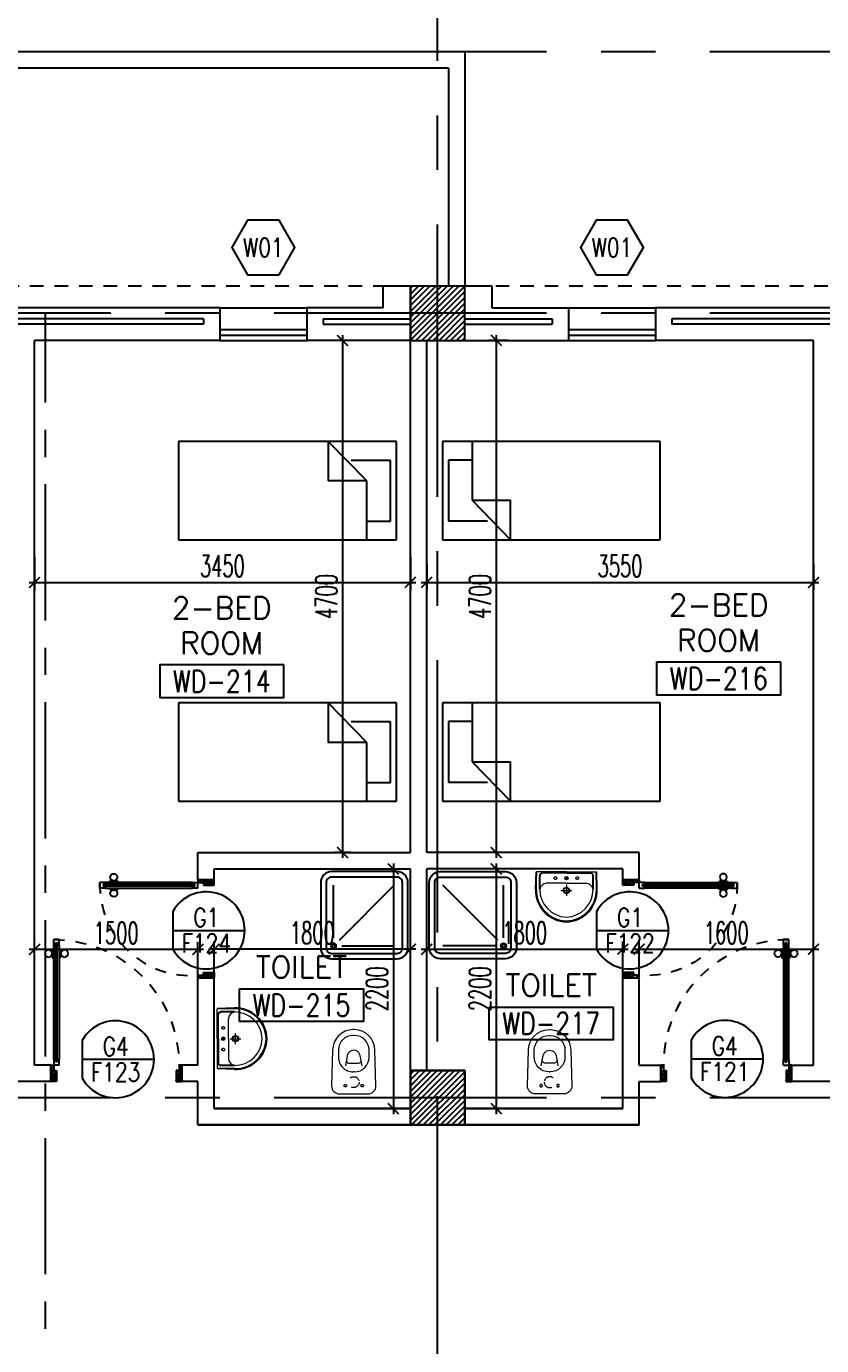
# Model space of a CAD drawing. Extents: x 88852.7 to 88945.7, y 39921.6 to 40001.1.
# Drawn here: x 88924.24 to 88931.54, y 39977.82 to 39989.93 of the extents above; entities that cross this region are included whole.
import ezdxf
from ezdxf.enums import TextEntityAlignment as Align

# ---------------------------------------------------------------- set-up
doc = ezdxf.new("R2010")
doc.units = 0
doc.header["$MEASUREMENT"] = 0
doc.header["$PDMODE"] = 34
for name, pattern in [('CENTER', [2, 1.25, -0.25, 0.25, -0.25]), ('CENTERX2', [4, 2.5, -0.5, 0.5, -0.5]), ('DASHED', [0.75, 0.5, -0.25]), ('HIDDEN', [0.375, 0.25, -0.125]), ('HIDDEN2', [0.1875, 0.125, -0.0625])]:
    doc.linetypes.add(name, pattern=pattern)
doc.layers.get('0').update_dxf_attribs({"linetype": 'CONTINUOUS'})
doc.layers.get('DEFPOINTS').update_dxf_attribs({"linetype": 'CONTINUOUS'})
for name, color, linetype in [('AX-DIM', 4, 'CONTINUOUS'), ('AXES', 11, 'CENTERX2'), ('AXES1', 11, 'CENTER'), ('COL', 2, 'CONTINUOUS'), ('DIM', 4, 'CONTINUOUS'), ('DOOR', 7, 'CONTINUOUS'), ('DOOR-CR', 4, 'CONTINUOUS'), ('DOOR-NO', 3, 'CONTINUOUS'), ('FIX', 3, 'CONTINUOUS'), ('FUR', 4, 'CONTINUOUS'), ('HAT', 8, 'CONTINUOUS'), ('HIDDEN', 9, 'HIDDEN2'), ('INSUL', 4, 'CONTINUOUS'), ('PROJ-L', 3, 'CONTINUOUS'), ('RM-BOX', 4, 'CONTINUOUS'), ('RM-NAME', 2, 'CONTINUOUS'), ('RM-NO', 2, 'CONTINUOUS'), ('WALL', 2, 'CONTINUOUS'), ('WIN', 3, 'CONTINUOUS'), ('WIN-BOX', 3, 'CONTINUOUS'), ('WIN-NO', 5, 'CONTINUOUS')]:
    doc.layers.add(name, color=color, linetype=linetype)
doc.styles.add('ROMANS', font='ROMANS.shx', dxfattribs={"width": 0.6})
doc.dimstyles.new('DIM-OUT', dxfattribs={"dimscale": 0, "dimtxt": 0.24, "dimasz": 0.08, "dimexe": 0.02, "dimexo": 0.02, "dimgap": 0.05, "dimtad": 1, "dimdec": 0, "dimlfac": 1000, "dimzin": 0, "dimdsep": 46, "dimtxsty": 'ROMANS', "dimblk1": 'ARCHTICK', "dimblk2": 'ARCHTICK', "dimsah": 1, "dimcen": 0.01, "dimdle": 0.08, "dimclrd": 4, "dimclre": 4, "dimclrt": 2, "dimadec": 0, "dimazin": 0, "dimtp": 2, "dimtm": 2, "dimtfac": 0.114286, "dimtdec": 0, "dimtix": 1, "dimtmove": 2, "dimatfit": 3, "dimldrblk": 'ARCHTICK', "dimfxl": 0, "dimtolj": 1, "dimtzin": 0, "dimarcsym": 0})
doc.dimstyles.new('STANDARD in', dxfattribs={"dimtxt": 0.2, "dimasz": 0.1, "dimexe": 0.07, "dimexo": 0.07, "dimgap": 0.05, "dimtad": 1, "dimdec": 0, "dimlfac": 1000, "dimzin": 0, "dimdsep": 46, "dimtxsty": 'ROMANS', "dimblk": 'ARCHTICK', "dimcen": 0.05, "dimdle": 0.05, "dimclrd": 4, "dimclre": 4, "dimclrt": 2, "dimadec": 0, "dimazin": 0, "dimtfac": 1, "dimtdec": 0, "dimtmove": 2, "dimatfit": 3, "dimfxl": 0, "dimtolj": 1, "dimtzin": 0, "dimarcsym": 0})

# ---------------------------------------------------------------- blocks, each defined once
blk = doc.blocks.new('_ARCHTICK')
at = {"color": 0, "linetype": 'ByBlock', "const_width": 0.15}
blk.add_lwpolyline([(-0.5, -0.5), (0.5, 0.5)], dxfattribs=at)
blk = doc.blocks.new('*D512')
at = {"layer": 'AX-DIM', "color": 4, "lineweight": -2}
for p, q in [((88860.77, 39995.09), (88860.77, 39999.748)), ((88935.46, 39987.57), (88935.46, 39999.748)), ((88860.69, 39999.728), (88935.54, 39999.728))]:
    blk.add_line(p, q, dxfattribs=at)
at = {"layer": 'DEFPOINTS', "color": 0}
for p in [(88935.46, 39999.728), (88860.77, 39995.07), (88935.46, 39987.55)]:
    blk.add_point(p, dxfattribs=at)
at = {"layer": 'AX-DIM', "color": 4, "lineweight": -2, "xscale": 0.08, "yscale": 0.08, "zscale": 0.08, "rotation": 180}
blk.add_blockref('_ARCHTICK', (88860.77, 39999.728), dxfattribs=at)
at = {"layer": 'AX-DIM', "color": 4, "lineweight": -2, "xscale": 0.08, "yscale": 0.08, "zscale": 0.08}
blk.add_blockref('_ARCHTICK', (88935.46, 39999.728), dxfattribs=at)
at = {"layer": 'AX-DIM', "color": 2, "insert": (88898.115, 39999.898), "char_height": 0.24, "attachment_point": 5, "style": 'ROMANS'}
blk.add_mtext('\\A1;74690', dxfattribs=at)
blk = doc.blocks.new('*D141')
at = {"layer": 'DEFPOINTS', "color": 0, "linetype": 'ByBlock'}
for p in [(88924.31, 39985.131), (88927.76, 39985.131), (88927.76, 39984.829)]:
    blk.add_point(p, dxfattribs=at)
at = {"layer": 'DIM', "color": 4, "linetype": 'ByBlock', "lineweight": -2}
for p, q in [((88924.31, 39985.061), (88924.31, 39984.759)), ((88927.76, 39985.061), (88927.76, 39984.759)), ((88924.26, 39984.829), (88927.81, 39984.829))]:
    blk.add_line(p, q, dxfattribs=at)
at = {"layer": 'DIM', "color": 4, "linetype": 'ByBlock', "lineweight": -2, "xscale": 0.1, "yscale": 0.1, "zscale": 0.1, "rotation": 180}
blk.add_blockref('_ARCHTICK', (88924.31, 39984.829), dxfattribs=at)
at = {"layer": 'DIM', "color": 4, "linetype": 'ByBlock', "lineweight": -2, "xscale": 0.1, "yscale": 0.1, "zscale": 0.1}
blk.add_blockref('_ARCHTICK', (88927.76, 39984.829), dxfattribs=at)
at = {"layer": 'DIM', "color": 2, "linetype": 'ByBlock', "insert": (88926.035, 39984.979), "char_height": 0.2, "attachment_point": 5, "style": 'ROMANS'}
blk.add_mtext('\\A1;3450', dxfattribs=at)
blk = doc.blocks.new('*D146')
at = {"layer": 'DEFPOINTS', "color": 0, "linetype": 'ByBlock'}
for p in [(88927.91, 39985.071), (88931.46, 39985.071), (88931.46, 39984.829)]:
    blk.add_point(p, dxfattribs=at)
at = {"layer": 'DIM', "color": 4, "linetype": 'ByBlock', "lineweight": -2}
for p, q in [((88927.91, 39985.001), (88927.91, 39984.759)), ((88931.46, 39985.001), (88931.46, 39984.759)), ((88927.86, 39984.829), (88931.51, 39984.829))]:
    blk.add_line(p, q, dxfattribs=at)
at = {"layer": 'DIM', "color": 4, "linetype": 'ByBlock', "lineweight": -2, "xscale": 0.1, "yscale": 0.1, "zscale": 0.1, "rotation": 180}
blk.add_blockref('_ARCHTICK', (88927.91, 39984.829), dxfattribs=at)
at = {"layer": 'DIM', "color": 4, "linetype": 'ByBlock', "lineweight": -2, "xscale": 0.1, "yscale": 0.1, "zscale": 0.1}
blk.add_blockref('_ARCHTICK', (88931.46, 39984.829), dxfattribs=at)
at = {"layer": 'DIM', "color": 2, "linetype": 'ByBlock', "insert": (88929.685, 39984.979), "char_height": 0.2, "attachment_point": 5, "style": 'ROMANS'}
blk.add_mtext('\\A1;3550', dxfattribs=at)
blk = doc.blocks.new('*D148')
at = {"layer": 'DEFPOINTS', "color": 0, "linetype": 'ByBlock'}
for p in [(88929.71, 39981.463), (88927.91, 39981.034), (88929.71, 39981.034)]:
    blk.add_point(p, dxfattribs=at)
at = {"layer": 'DIM', "color": 4, "linetype": 'ByBlock', "lineweight": -2}
for p, q in [((88927.86, 39981.463), (88929.76, 39981.463)), ((88927.91, 39981.104), (88927.91, 39981.533)), ((88929.71, 39981.104), (88929.71, 39981.533))]:
    blk.add_line(p, q, dxfattribs=at)
at = {"layer": 'DIM', "color": 4, "linetype": 'ByBlock', "lineweight": -2, "xscale": 0.1, "yscale": 0.1, "zscale": 0.1, "rotation": 180}
blk.add_blockref('_ARCHTICK', (88927.91, 39981.463), dxfattribs=at)
at = {"layer": 'DIM', "color": 4, "linetype": 'ByBlock', "lineweight": -2, "xscale": 0.1, "yscale": 0.1, "zscale": 0.1}
blk.add_blockref('_ARCHTICK', (88929.71, 39981.463), dxfattribs=at)
at = {"layer": 'DIM', "color": 2, "linetype": 'ByBlock', "insert": (88928.81, 39981.613), "char_height": 0.2, "attachment_point": 5, "style": 'ROMANS'}
blk.add_mtext('\\A1;1800', dxfattribs=at)
blk = doc.blocks.new('*D144')
at = {"layer": 'DEFPOINTS', "color": 0, "linetype": 'ByBlock'}
for p in [(88924.31, 39981.461), (88924.31, 39981.059), (88925.81, 39981.059)]:
    blk.add_point(p, dxfattribs=at)
at = {"layer": 'DIM', "color": 4, "linetype": 'ByBlock', "lineweight": -2}
for p, q in [((88925.86, 39981.461), (88924.26, 39981.461)), ((88924.31, 39981.129), (88924.31, 39981.531)), ((88925.81, 39981.129), (88925.81, 39981.531))]:
    blk.add_line(p, q, dxfattribs=at)
at = {"layer": 'DIM', "color": 4, "linetype": 'ByBlock', "lineweight": -2, "xscale": 0.1, "yscale": 0.1, "zscale": 0.1, "rotation": 180}
blk.add_blockref('_ARCHTICK', (88924.31, 39981.461), dxfattribs=at)
at = {"layer": 'DIM', "color": 4, "linetype": 'ByBlock', "lineweight": -2, "xscale": 0.1, "yscale": 0.1, "zscale": 0.1}
blk.add_blockref('_ARCHTICK', (88925.81, 39981.461), dxfattribs=at)
at = {"layer": 'DIM', "color": 2, "linetype": 'ByBlock', "insert": (88925.06, 39981.611), "char_height": 0.2, "attachment_point": 5, "style": 'ROMANS'}
blk.add_mtext('\\A1;1500', dxfattribs=at)
blk = doc.blocks.new('*D143')
at = {"layer": 'DEFPOINTS', "color": 0, "linetype": 'ByBlock'}
for p in [(88925.96, 39981.463), (88925.96, 39981.094), (88927.76, 39981.094)]:
    blk.add_point(p, dxfattribs=at)
at = {"layer": 'DIM', "color": 4, "linetype": 'ByBlock', "lineweight": -2}
for p, q in [((88927.81, 39981.463), (88925.91, 39981.463)), ((88925.96, 39981.164), (88925.96, 39981.533)), ((88927.76, 39981.164), (88927.76, 39981.533))]:
    blk.add_line(p, q, dxfattribs=at)
at = {"layer": 'DIM', "color": 4, "linetype": 'ByBlock', "lineweight": -2, "xscale": 0.1, "yscale": 0.1, "zscale": 0.1, "rotation": 180}
blk.add_blockref('_ARCHTICK', (88925.96, 39981.463), dxfattribs=at)
at = {"layer": 'DIM', "color": 4, "linetype": 'ByBlock', "lineweight": -2, "xscale": 0.1, "yscale": 0.1, "zscale": 0.1}
blk.add_blockref('_ARCHTICK', (88927.76, 39981.463), dxfattribs=at)
at = {"layer": 'DIM', "color": 2, "linetype": 'ByBlock', "insert": (88926.86, 39981.613), "char_height": 0.2, "attachment_point": 5, "style": 'ROMANS'}
blk.add_mtext('\\A1;1800', dxfattribs=at)
blk = doc.blocks.new('*D539')
at = {"layer": 'DEFPOINTS', "color": 0, "linetype": 'ByBlock'}
for p in [(88927.326, 39982.2), (88927.189, 39980), (88927.604, 39980)]:
    blk.add_point(p, dxfattribs=at)
at = {"layer": 'DIM', "color": 4, "linetype": 'ByBlock', "lineweight": -2}
for p, q in [((88927.396, 39982.2), (88927.674, 39982.2)), ((88927.604, 39982.25), (88927.604, 39979.95)), ((88927.259, 39980), (88927.674, 39980))]:
    blk.add_line(p, q, dxfattribs=at)
at = {"layer": 'DIM', "color": 4, "linetype": 'ByBlock', "lineweight": -2, "xscale": 0.1, "yscale": 0.1, "zscale": 0.1}
for p, rotation in [((88927.604, 39982.2), 90), ((88927.604, 39980), 270)]:
    blk.add_blockref('_ARCHTICK', p, dxfattribs=dict(at, rotation=rotation))
at = {"layer": 'DIM', "color": 2, "linetype": 'ByBlock', "insert": (88927.454, 39981.1), "char_height": 0.2, "attachment_point": 5, "rotation": 90, "style": 'ROMANS'}
blk.add_mtext('\\A1;2200', dxfattribs=at)
blk = doc.blocks.new('*D147')
at = {"layer": 'DEFPOINTS', "color": 0, "linetype": 'ByBlock'}
for p in [(88929.71, 39982.2), (88928.549, 39980), (88929.71, 39980)]:
    blk.add_point(p, dxfattribs=at)
at = {"layer": 'DIM', "color": 4, "linetype": 'ByBlock', "lineweight": -2}
for p, q in [((88929.64, 39982.2), (88928.479, 39982.2)), ((88928.549, 39982.25), (88928.549, 39979.95)), ((88929.64, 39980), (88928.479, 39980))]:
    blk.add_line(p, q, dxfattribs=at)
at = {"layer": 'DIM', "color": 4, "linetype": 'ByBlock', "lineweight": -2, "xscale": 0.1, "yscale": 0.1, "zscale": 0.1}
for p, rotation in [((88928.549, 39982.2), 90), ((88928.549, 39980), 270)]:
    blk.add_blockref('_ARCHTICK', p, dxfattribs=dict(at, rotation=rotation))
at = {"layer": 'DIM', "color": 2, "linetype": 'ByBlock', "insert": (88928.399, 39981.1), "char_height": 0.2, "attachment_point": 5, "rotation": 90, "style": 'ROMANS'}
blk.add_mtext('\\A1;2200', dxfattribs=at)
blk = doc.blocks.new('*D149')
at = {"layer": 'DEFPOINTS', "color": 0, "linetype": 'ByBlock'}
for p in [(88931.46, 39981.463), (88929.86, 39981.07), (88931.46, 39981.07)]:
    blk.add_point(p, dxfattribs=at)
at = {"layer": 'DIM', "color": 4, "linetype": 'ByBlock', "lineweight": -2}
for p, q in [((88929.81, 39981.463), (88931.51, 39981.463)), ((88929.86, 39981.14), (88929.86, 39981.533)), ((88931.46, 39981.14), (88931.46, 39981.533))]:
    blk.add_line(p, q, dxfattribs=at)
at = {"layer": 'DIM', "color": 4, "linetype": 'ByBlock', "lineweight": -2, "xscale": 0.1, "yscale": 0.1, "zscale": 0.1, "rotation": 180}
blk.add_blockref('_ARCHTICK', (88929.86, 39981.463), dxfattribs=at)
at = {"layer": 'DIM', "color": 4, "linetype": 'ByBlock', "lineweight": -2, "xscale": 0.1, "yscale": 0.1, "zscale": 0.1}
blk.add_blockref('_ARCHTICK', (88931.46, 39981.463), dxfattribs=at)
at = {"layer": 'DIM', "color": 2, "linetype": 'ByBlock', "insert": (88930.66, 39981.613), "char_height": 0.2, "attachment_point": 5, "style": 'ROMANS'}
blk.add_mtext('\\A1;1600', dxfattribs=at)
blk = doc.blocks.new('*D142')
at = {"layer": 'DEFPOINTS', "color": 0, "linetype": 'ByBlock'}
for p in [(88927.285, 39987.05), (88927.138, 39982.35), (88927.285, 39982.35)]:
    blk.add_point(p, dxfattribs=at)
at = {"layer": 'DIM', "color": 4, "linetype": 'ByBlock', "lineweight": -2}
for p, q in [((88927.215, 39987.05), (88927.068, 39987.05)), ((88927.138, 39987.1), (88927.138, 39982.3)), ((88927.215, 39982.35), (88927.068, 39982.35))]:
    blk.add_line(p, q, dxfattribs=at)
at = {"layer": 'DIM', "color": 4, "linetype": 'ByBlock', "lineweight": -2, "xscale": 0.1, "yscale": 0.1, "zscale": 0.1}
for p, rotation in [((88927.138, 39987.05), 90), ((88927.138, 39982.35), 270)]:
    blk.add_blockref('_ARCHTICK', p, dxfattribs=dict(at, rotation=rotation))
at = {"layer": 'DIM', "color": 2, "linetype": 'ByBlock', "insert": (88926.988, 39984.7), "char_height": 0.2, "attachment_point": 5, "rotation": 90, "style": 'ROMANS'}
blk.add_mtext('\\A1;4700', dxfattribs=at)
blk = doc.blocks.new('*D145')
at = {"layer": 'DEFPOINTS', "color": 0, "linetype": 'ByBlock'}
for p in [(88928.735, 39987.05), (88928.549, 39982.35), (88928.735, 39982.35)]:
    blk.add_point(p, dxfattribs=at)
at = {"layer": 'DIM', "color": 4, "linetype": 'ByBlock', "lineweight": -2}
for p, q in [((88928.665, 39987.05), (88928.479, 39987.05)), ((88928.549, 39987.1), (88928.549, 39982.3)), ((88928.665, 39982.35), (88928.479, 39982.35))]:
    blk.add_line(p, q, dxfattribs=at)
at = {"layer": 'DIM', "color": 4, "linetype": 'ByBlock', "lineweight": -2, "xscale": 0.1, "yscale": 0.1, "zscale": 0.1}
for p, rotation in [((88928.549, 39987.05), 90), ((88928.549, 39982.35), 270)]:
    blk.add_blockref('_ARCHTICK', p, dxfattribs=dict(at, rotation=rotation))
at = {"layer": 'DIM', "color": 2, "linetype": 'ByBlock', "insert": (88928.399, 39984.7), "char_height": 0.2, "attachment_point": 5, "rotation": 90, "style": 'ROMANS'}
blk.add_mtext('\\A1;4700', dxfattribs=at)
blk = doc.blocks.new('SHR1')
at = {"layer": 'FIX'}
for p, q in [((-196, 196), (-700, 700)), ((-143, 218), (-143, 700)), ((-218, 143), (-700, 143))]:
    blk.add_line(p, q, dxfattribs=at)
for points in [[(-825, 125), (-825, 725, -0.414214), (-725, 825), (-125, 825, -0.414214), (-25, 725), (-25, 125, -0.414214), (-125, 25), (-725, 25, -0.414214)], [(-775, 125), (-775, 725, -0.414214), (-725, 775), (-125, 775, -0.414214), (-75, 725), (-75, 125, -0.414214), (-125, 75), (-725, 75, -0.414214)]]:
    blk.add_lwpolyline(points, format="xyb", close=True, dxfattribs=at)
for radius in [25, 15]:
    blk.add_circle((-143, 143), radius, dxfattribs=at)
blk = doc.blocks.new('WC1')
at = {"layer": 'FIX', "lineweight": 20}
for p, q in [((-210, 204), (-538, 194)), ((-475, 141), (-538, 141)), ((-137, 0), (-137, 131)), ((-727, 5), (-727, -5)), ((-674, 5), (-674, -5)), ((-534, 24), (-540, 0)), ((-540, 0), (-534, -24)), ((-395, 76), (-490, 60)), ((-339, 5), (-339, -5)), ((-137, -131), (-137, 0)), ((-490, -60), (-395, -76)), ((-538, -141), (-475, -141)), ((-538, -194), (-210, -204)), ((-213, -204), (-210, -204))]:
    blk.add_line(p, q, dxfattribs=at)
at = {"layer": 'FIX', "linetype": 'Continuous', "lineweight": 20}
blk.add_line((-420, -47), (-420, 45), dxfattribs=at)
at = {"layer": 'FIX', "linetype": 'HIDDEN2', "lineweight": 20, "ltscale": 0.3}
blk.add_circle((-245, 0), 49.8, dxfattribs=at)
at = {"layer": 'FIX', "linetype": 'HIDDEN', "lineweight": 20, "ltscale": 0.05}
for centre in [(-213, 78), (-213, -77)]:
    blk.add_circle(centre, 11.6, dxfattribs=at)
at = {"layer": 'FIX', "lineweight": 20}
for centre, radius, start, end in [((-538, 5), 189, 90, 180), ((-538, 5), 136, 90, 180), ((-475, 5), 136, 360, 90), ((-210, 131), 73, 360, 90), ((-473, -7), 68.2, 128.9242, 152.8468), ((-464, -18), 82, 108.496, 128.9242), ((-538, -5), 189, 180, 270), ((-538, -5), 136, 180, 270), ((-473, 7), 68.2, 207.1532, 231.0758), ((-464, 18), 82, 231.0758, 251.504), ((-475, -5), 136, 270, 0), ((-210, -131), 73, 270, 0)]:
    blk.add_arc(centre, radius, start, end, dxfattribs=at)
at = {"layer": 'FIX', "linetype": 'Continuous', "lineweight": 20}
for centre, start, end in [((-443, 46), 357.6662, 91.6121), ((-442, -46), 268.3879, 2.3338)]:
    blk.add_arc(centre, 22.3, start, end, dxfattribs=at)
blk = doc.blocks.new('LAV1')
at = {"layer": 'FIX', "linetype": 'DASHED', "lineweight": 20, "ltscale": 0.05}
for p, q in [((0, 170), (0, 270)), ((0, 170), (0, 270)), ((50, 220), (-50, 220))]:
    blk.add_line(p, q, dxfattribs=at)
at = {"layer": 'FIX', "linetype": 'ByBlock', "ltscale": 0.3}
for p, q in [((-280, 210), (-275, 50)), ((-245, 210), (-245, 85)), ((245, 210), (245, 85)), ((280, 210), (275, 50)), ((0, 60), (-220, 60)), ((0, 60), (220, 60))]:
    blk.add_line(p, q, dxfattribs=at)
at = {"layer": 'FIX', "linetype": 'Continuous', "lineweight": 20}
for p, q in [((-275, 210), (-275, 50)), ((0, 155), (-181, 155)), ((0, 155), (181, 155)), ((275, 210), (275, 50)), ((0, 50), (-275, 50)), ((0, 50), (-252, 50)), ((0, 50), (275, 50)), ((0, 50), (252, 50))]:
    blk.add_line(p, q, dxfattribs=at)
at = {"layer": 'FIX', "lineweight": 20}
for p, q in [((0, 92), (0, 123)), ((16, 107), (-15, 107))]:
    blk.add_line(p, q, dxfattribs=at)
for centre, radius in [((0, 220), 29.5), ((0, 220), 22.5), ((0, 107), 15.5)]:
    blk.add_circle(centre, radius, dxfattribs=at)
at = {"layer": 'FIX', "linetype": 'HIDDEN', "lineweight": 20, "ltscale": 0.05}
for centre in [(-100, 107), (100, 107)]:
    blk.add_circle(centre, 12.4, dxfattribs=at)
at = {"layer": 'FIX', "linetype": 'ByBlock', "ltscale": 0.3}
for centre, radius, start, end in [((7, 220), 287, 91.3776, 182.0064), ((-7, 220), 287, 357.9936, 88.6224), ((-220, 85), 24.9, 179.7021, 269.9486), ((220, 85), 24.9, 270.0514, 0.2979)]:
    blk.add_arc(centre, radius, start, end, dxfattribs=at)
at = {"layer": 'FIX', "linetype": 'Continuous', "lineweight": 20}
for centre, radius, start, end in [((8, 217), 283, 91.6988, 181.351), ((-8, 217), 283, 358.649, 88.3012), ((8, 212), 253, 91.7328, 180.4884), ((-8, 212), 253, 359.5116, 88.2672), ((-179, 222), 66.9, 190.2006, 268.0786), ((179, 222), 66.9, 271.9214, 349.7994)]:
    blk.add_arc(centre, radius, start, end, dxfattribs=at)
blk = doc.blocks.new('WW1')
at = {"layer": 'WIN-BOX'}
blk.add_lwpolyline([(144, -250), (289, 0), (144, 250), (-144, 250), (-289, 0), (-144, -250)], close=True, dxfattribs=at)
at = {"layer": 'WIN-NO', "style": 'ROMANS', "width": 0.8}
blk.add_attdef('W00', text='', height=170, dxfattribs=at).set_placement((0, 0), align=Align.MIDDLE)
blk = doc.blocks.new('*X89')
at = {"color": 0}
for p, q in [((245927, 177090), (246427, 177590)), ((245929, 177145), (246374, 177590)), ((245929, 177198), (246321, 177590)), ((245929, 177251), (246267, 177590)), ((245929, 177304), (246214, 177590)), ((245929, 177357), (246161, 177590)), ((245929, 177410), (246108, 177590)), ((245929, 177463), (246055, 177590)), ((245929, 177516), (246002, 177590)), ((245929, 177569), (245949, 177590)), ((245980, 177090), (246429, 177539)), ((246033, 177090), (246429, 177486)), ((246086, 177090), (246429, 177433)), ((246139, 177090), (246429, 177380)), ((246192, 177090), (246429, 177327)), ((246245, 177090), (246429, 177274)), ((246298, 177090), (246429, 177220)), ((246351, 177090), (246429, 177167)), ((246404, 177090), (246429, 177114))]:
    blk.add_line(p, q, dxfattribs=at)
blk = doc.blocks.new('AH20A')
at = {"layer": 'FUR'}
for p, q in [((0, 0.5), (0, -0.5)), ((1, 0.5), (0, 0.5)), ((0.1358, 0.5), (0.1358, -0.0987)), ((1, -0.5), (1, 0.5)), ((0.1358, 0.3112), (0.0277, 0.3112)), ((0.0277, 0.3112), (0.0277, -0.3087)), ((0.1358, -0.0987), (0.3125, -0.5)), ((0.1358, -0.0987), (0.3125, -0.0987)), ((0.3125, -0.5), (0.3125, -0.0987)), ((0.0277, -0.3087), (0.2076, -0.3087)), ((0, -0.5), (1, -0.5))]:
    blk.add_line(p, q, dxfattribs=at)
blk = doc.blocks.new('RM1')
at = {"layer": 'RM-BOX'}
blk.add_lwpolyline([(570, -200), (-570, -200), (-570, -500), (570, -500)], close=True, dxfattribs=at)
at = {"layer": 'RM-NAME', "style": 'ROMANS'}
for tag, p in [('ROOMNAME1', (0, 324)), ('ROOMNAME2', (0, 0))]:
    blk.add_attdef(tag, text='', height=200, dxfattribs=at).set_placement(p, align=Align.MIDDLE)
at = {"layer": 'RM-NO', "style": 'ROMANS', "width": 0.8}
blk.add_attdef('ROOMNO', text='', height=200, dxfattribs=at).set_placement((0, -350), align=Align.MIDDLE)
blk = doc.blocks.new('DD1')
at = {"layer": 'DOOR-CR'}
blk.add_line((-308, 0), (353, 0), dxfattribs=at)
blk.add_lwpolyline([(-308, -173, 3.820224), (-308, 173)], format="xyb", close=True, dxfattribs=at)
at = {"layer": 'DOOR-NO', "style": 'ROMANS', "width": 0.8}
for tag, p in [('G', (0, 142)), ('000', (0, -141))]:
    blk.add_attdef(tag, text='', height=204, dxfattribs=at).set_placement(p, align=Align.MIDDLE)
blk = doc.blocks.new('DOOR100')
at = {"layer": 'DOOR', "color": 0, "linetype": 'ByBlock'}
for p, q in [((-83, 1129), (-83, 1219)), ((-76, 1219), (-83, 1219)), ((-76, 1251), (-76, 1301)), ((-76, 1301), (-26, 1301)), ((-26, 1301), (-76, 1301)), ((-59, 1251), (-76, 1251)), ((-59, 1251), (-59, 1271)), ((-43, 1271), (-59, 1271)), ((-43, 1251), (-43, 1271)), ((-26, 1251), (-43, 1251)), ((-26, 1251), (-26, 1301)), ((-26, 1219), (-19, 1219)), ((-19, 1129), (-19, 1219)), ((-92, 1206), (-92, 1141)), ((-83, 1206), (-92, 1206)), ((-83, 1141), (-92, 1141)), ((-83, 1206), (-83, 1141)), ((-76, 1129), (-83, 1129)), ((-26, 1129), (-19, 1129)), ((-19, 1206), (-19, 1141)), ((-19, 1206), (-10, 1206)), ((-19, 1141), (-10, 1141)), ((-10, 1206), (-10, 1141)), ((-1201, 0), (-1201, 150)), ((-1201, 150), (-1176, 150)), ((-1201, 150), (-1201, 0)), ((-1176, 150), (-1176, 100)), ((-76, 200), (-59, 200)), ((-76, 150), (-76, 200)), ((-76, 150), (-26, 150)), ((-59, 200), (-59, 180)), ((-59, 180), (-43, 180)), ((-43, 200), (-26, 200)), ((-43, 180), (-43, 200)), ((-26, 200), (-26, 150)), ((-1, 150), (-26, 150)), ((-26, 150), (-26, 100)), ((-1, 150), (-1, 0)), ((-1151, 0), (-1201, 0)), ((-1176, 100), (-1151, 100)), ((-1151, 100), (-1151, 0)), ((-51, 100), (-51, 0)), ((-26, 100), (-51, 100)), ((-51, 0), (-1, 0))]:
    blk.add_line(p, q, dxfattribs=at)
at = {"layer": 'DOOR', "linetype": 'ByBlock'}
for p, q in [((-76, 1251), (-76, 200)), ((-59, 200), (-59, 1251)), ((-43, 200), (-43, 1251)), ((-26, 200), (-26, 1251))]:
    blk.add_line(p, q, dxfattribs=at)
at = {"layer": 'DOOR', "color": 9, "linetype": 'ByBlock'}
for p, q in [((-1151, 0), (-1201, 114)), ((-1151, 0), (-1201, 40)), ((-1151, 0), (-1164, 100)), ((-51, 0), (-1, 114)), ((-51, 0), (-38, 100)), ((-51, 0), (-1, 40))]:
    blk.add_line(p, q, dxfattribs=at)
at = {"layer": 'DOOR', "color": 0, "linetype": 'ByBlock'}
for centre in [(-125, 1174), (22, 1174)]:
    blk.add_circle(centre, 32.4, dxfattribs=at)
at = {"layer": 'DOOR', "linetype": 'HIDDEN', "ltscale": 0.5}
blk.add_arc((-27, 152), 1149, 89.961, 180.0931, dxfattribs=at)
at = {"layer": 'DOOR', "color": 9, "linetype": 'ByBlock'}
for centre, radius, start, end in [((-1151, 0), 154, 103.7142, 108.8947), ((-1151, 0), 134, 100.72, 111.8402), ((-51, 0), 134, 68.1598, 79.28), ((-51, 0), 154, 71.1053, 76.2858), ((-1151, 0), 94.4, 90, 121.9818), ((-1151, 0), 74.4, 90, 132.2236), ((-1151, 0), 54.4, 90, 156.7926), ((-1151, 0), 34.4, 90, 180), ((-1151, 0), 14.4, 90, 180), ((-51, 0), 94.4, 58.0182, 90), ((-51, 0), 74.4, 47.7764, 90), ((-51, 0), 54.4, 23.2074, 90), ((-51, 0), 34.4, 0, 90), ((-51, 0), 14.4, 0, 90), ((-51, 0), 114, 64.0838, 77.3774)]:
    blk.add_arc(centre, radius, start, end, dxfattribs=at)
blk = doc.blocks.new('DOOR90')
at = {"layer": 'DOOR', "linetype": 'ByBlock'}
for p, q in [((0, 0), (-150, 0)), ((-200, -25), (-1000, -25)), ((-200, -42), (-1000, -42)), ((-200, -58), (-1000, -58)), ((-1000, -75), (-200, -75))]:
    blk.add_line(p, q, dxfattribs=at)
at = {"layer": 'DOOR', "color": 0, "linetype": 'ByBlock'}
for p, q in [((-150, 0), (-150, -25)), ((-150, 0), (0, 0)), ((0, -50), (0, 0)), ((-1050, -25), (-1050, -75)), ((-1050, -75), (-1050, -25)), ((-1000, -25), (-1050, -25)), ((-1000, -75), (-1050, -75)), ((-1020, -42), (-1020, -58)), ((-1000, -42), (-1020, -42)), ((-1000, -58), (-1020, -58)), ((-1000, -25), (-1000, -42)), ((-1000, -58), (-1000, -75)), ((-968, -25), (-968, -18)), ((-878, -18), (-968, -18)), ((-968, -75), (-968, -82)), ((-878, -82), (-968, -82)), ((-955, -18), (-955, -9)), ((-955, -9), (-890, -9)), ((-955, -18), (-890, -18)), ((-955, -82), (-955, -91)), ((-955, -82), (-890, -82)), ((-955, -91), (-890, -91)), ((-890, -18), (-890, -9)), ((-890, -82), (-890, -91)), ((-878, -25), (-878, -18)), ((-878, -75), (-878, -82)), ((-200, -42), (-200, -25)), ((-200, -25), (-150, -25)), ((-180, -42), (-200, -42)), ((-200, -75), (-200, -58)), ((-200, -58), (-180, -58)), ((-150, -75), (-200, -75)), ((-180, -58), (-180, -42)), ((-150, -75), (-150, -25)), ((-150, -25), (-100, -25)), ((-100, -25), (-100, -50)), ((-100, -50), (0, -50)), ((-150, -900), (-150, -875)), ((-150, -875), (-100, -875)), ((0, -900), (-150, -900)), ((-150, -900), (0, -900)), ((-100, -850), (0, -850)), ((-100, -875), (-100, -850)), ((0, -850), (0, -900))]:
    blk.add_line(p, q, dxfattribs=at)
at = {"layer": 'DOOR', "color": 9, "linetype": 'ByBlock'}
for p, q in [((0, -50), (-114, 0)), ((0, -50), (-40, 0)), ((0, -50), (-100, -37)), ((0, -850), (-114, -900)), ((0, -850), (-100, -863)), ((0, -850), (-40, -900))]:
    blk.add_line(p, q, dxfattribs=at)
at = {"layer": 'DOOR', "color": 0, "linetype": 'ByBlock'}
for centre in [(-923, 24), (-923, -124)]:
    blk.add_circle(centre, 32.4, dxfattribs=at)
at = {"layer": 'DOOR', "color": 9, "linetype": 'ByBlock'}
for centre, radius, start, end in [((0, -50), 74.4, 137.7764, 180), ((0, -50), 54.4, 113.2074, 180), ((0, -50), 154, 161.1053, 166.2858), ((0, -50), 134, 158.1598, 169.28), ((0, -50), 114, 154.0838, 167.3774), ((0, -50), 94.4, 148.0182, 180), ((0, -50), 34.4, 90, 180), ((0, -50), 14.4, 90, 180), ((0, -850), 154, 193.7142, 198.8947), ((0, -850), 134, 190.72, 201.8402), ((0, -850), 94.4, 180, 211.9818), ((0, -850), 74.4, 180, 222.2236), ((0, -850), 54.4, 180, 246.7926), ((0, -850), 34.4, 180, 270), ((0, -850), 14.4, 180, 270)]:
    blk.add_arc(centre, radius, start, end, dxfattribs=at)
at = {"layer": 'DOOR', "linetype": 'HIDDEN', "ltscale": 0.5}
blk.add_arc((-222, -50), 828, 178.2701, 275.003, dxfattribs=at)
blk = doc.blocks.new('*X96')
at = {"color": 0}
for p, q in [((245929, 169932), (246386, 170390)), ((245929, 169985), (246333, 170390)), ((245929, 170038), (246280, 170390)), ((245929, 170091), (246227, 170390)), ((245929, 170144), (246174, 170390)), ((245929, 170197), (246121, 170390)), ((245929, 170250), (246068, 170390)), ((245929, 170303), (246015, 170390)), ((245929, 170357), (245962, 170390)), ((245939, 169890), (246429, 170379)), ((245992, 169890), (246429, 170326)), ((246045, 169890), (246429, 170273)), ((246098, 169890), (246429, 170220)), ((246151, 169890), (246429, 170167)), ((246204, 169890), (246429, 170114)), ((246257, 169890), (246429, 170061)), ((246310, 169890), (246429, 170008)), ((246363, 169890), (246429, 169955)), ((246416, 169890), (246429, 169902))]:
    blk.add_line(p, q, dxfattribs=at)
blk = doc.blocks.new('COL50')
at = {"layer": 'COL'}
blk.add_lwpolyline([(-250, 250), (-250, -250), (250, -250), (250, 250)], close=True, dxfattribs=at)

msp = doc.modelspace()

# ---------------------------------------------------------------- linework, layer by layer
at = {"layer": 'AXES'}
for p, q in [((88928.0103, 39921.6153), (88928.0103, 40000.4279)), ((88945.0103, 39989.6996), (88876.9703, 39989.6996)), ((88945.0103, 39987.2996), (88876.9669, 39987.2996)), ((88945.0103, 39980.0996), (88876.9703, 39980.0996))]:
    msp.add_line(p, q, dxfattribs=at)
at = {"layer": 'AXES1'}
msp.add_line((88924.4103, 39928.4796), (88924.4103, 39987.2996), dxfattribs=at)
at = {"layer": 'COL'}
msp.add_lwpolyline([(88928.2603, 39987.0496), (88928.2603, 39987.5496), (88927.7603, 39987.5496), (88927.7603, 39987.0496)], close=True, dxfattribs=at)
at = {"layer": 'HIDDEN'}
msp.add_line((88934.9683, 39987.5496), (88902.8103, 39987.5496), dxfattribs=at)
at = {"layer": 'INSUL'}
for p, q in [((88925.8603, 39987.2496), (88922.9314, 39987.2496)), ((88925.8603, 39987.1996), (88922.9314, 39987.1996)), ((88925.8603, 39987.2496), (88925.8603, 39987.1996)), ((88926.9603, 39987.2496), (88926.9603, 39987.1996)), ((88926.9603, 39987.2496), (88927.7603, 39987.2496)), ((88926.9603, 39987.1996), (88927.7603, 39987.1996)), ((88928.2603, 39987.2496), (88929.0603, 39987.2496)), ((88928.2603, 39987.1996), (88929.0603, 39987.1996)), ((88929.0603, 39987.2496), (88929.0603, 39987.1996)), ((88930.1603, 39987.2496), (88930.1603, 39987.1996)), ((88933.0314, 39987.2496), (88930.1603, 39987.2496)), ((88933.0314, 39987.1996), (88930.1603, 39987.1996))]:
    msp.add_line(p, q, dxfattribs=at)
at = {"layer": 'PROJ-L', "linetype": 'Continuous'}
for p, q in [((88928.2603, 39989.6996), (88909.7603, 39989.6996)), ((88928.2603, 39989.6996), (88928.2603, 39987.5496)), ((88928.1103, 39989.5496), (88909.9103, 39989.5496)), ((88928.1103, 39989.5496), (88928.1103, 39987.5496))]:
    msp.add_line(p, q, dxfattribs=at)
at = {"layer": 'WALL'}
for p, q in [((88927.5103, 39987.3496), (88927.5103, 39987.5496)), ((88928.5103, 39987.5496), (88927.5103, 39987.5496)), ((88928.5103, 39987.3496), (88928.5103, 39987.5496)), ((88926.0103, 39987.3496), (88922.7814, 39987.3496)), ((88926.0103, 39987.3496), (88926.0103, 39987.0496)), ((88926.8103, 39987.3496), (88926.8103, 39987.0496)), ((88927.5103, 39987.3496), (88926.8103, 39987.3496)), ((88928.5103, 39987.3496), (88929.2103, 39987.3496)), ((88929.2103, 39987.3496), (88929.2103, 39987.0496)), ((88930.0103, 39987.3496), (88930.0103, 39987.0496)), ((88933.1814, 39987.3496), (88930.0103, 39987.3496)), ((88926.0103, 39987.0496), (88924.3103, 39987.0496)), ((88924.3103, 39980.3996), (88924.3103, 39987.0496)), ((88927.7603, 39987.0496), (88926.8103, 39987.0496)), ((88927.7603, 39982.3496), (88927.7603, 39987.0496)), ((88927.9103, 39982.3496), (88927.9103, 39987.0496)), ((88928.2603, 39987.0496), (88929.2103, 39987.0496)), ((88931.4603, 39987.0496), (88930.0103, 39987.0496)), ((88931.4603, 39980.3996), (88931.4603, 39987.0496)), ((88925.8103, 39982.0996), (88925.8103, 39982.3496)), ((88925.8103, 39982.3496), (88927.7603, 39982.3496)), ((88929.8603, 39982.3496), (88927.9103, 39982.3496)), ((88929.8603, 39982.0996), (88929.8603, 39982.3496)), ((88925.9603, 39982.0996), (88925.9603, 39982.1996)), ((88925.9603, 39982.1996), (88927.7603, 39982.1996)), ((88927.7603, 39980.3496), (88927.7603, 39982.1996)), ((88929.7103, 39982.1996), (88927.9103, 39982.1996)), ((88927.9103, 39980.3496), (88927.9103, 39982.1996)), ((88929.7103, 39982.0996), (88929.7103, 39982.1996)), ((88925.8103, 39982.0996), (88925.9603, 39982.0996)), ((88929.8603, 39982.0996), (88929.7103, 39982.0996)), ((88925.8103, 39981.1996), (88925.9603, 39981.1996)), ((88925.8103, 39980.3996), (88925.8103, 39981.1996)), ((88925.9603, 39979.9996), (88925.9603, 39981.1996)), ((88929.8603, 39981.1996), (88929.7103, 39981.1996)), ((88929.7103, 39979.9996), (88929.7103, 39981.1996)), ((88929.8603, 39980.3996), (88929.8603, 39981.1996)), ((88925.8103, 39979.8496), (88925.8103, 39980.2496)), ((88929.8603, 39979.8496), (88929.8603, 39980.2496))]:
    msp.add_line(p, q, dxfattribs=at)
at = {"layer": 'WALL', "linetype": 'ByBlock'}
for p, q in [((88924.4603, 39980.3996), (88924.3103, 39980.3996)), ((88925.8103, 39980.3996), (88925.6603, 39980.3996)), ((88929.8603, 39980.3996), (88930.0603, 39980.3996)), ((88931.2603, 39980.3996), (88931.4603, 39980.3996)), ((88924.4603, 39980.2496), (88924.0103, 39980.2496)), ((88925.8103, 39980.2496), (88925.6603, 39980.2496)), ((88929.8603, 39980.2496), (88930.0603, 39980.2496)), ((88931.8103, 39980.2496), (88931.2603, 39980.2496)), ((88927.7603, 39979.9996), (88925.9603, 39979.9996)), ((88925.9603, 39979.9996), (88927.7603, 39979.9996)), ((88925.9603, 39979.9996), (88927.7603, 39979.9996)), ((88928.2565, 39979.9996), (88929.7103, 39979.9996)), ((88928.2565, 39979.9996), (88929.7103, 39979.9996)), ((88929.7103, 39979.9996), (88928.2565, 39979.9996)), ((88929.7103, 39979.9996), (88928.2565, 39979.9996)), ((88927.7603, 39979.8496), (88925.8103, 39979.8496)), ((88927.7603, 39979.8496), (88925.8103, 39979.8496)), ((88925.8103, 39979.8496), (88927.7603, 39979.8496)), ((88928.2565, 39979.8496), (88929.8603, 39979.8496)), ((88928.2565, 39979.8496), (88929.8603, 39979.8496)), ((88929.8603, 39979.8496), (88928.2565, 39979.8496))]:
    msp.add_line(p, q, dxfattribs=at)
at = {"layer": 'WALL', "color": 2, "linetype": 'ByBlock'}
for p, q in [((88924.4603, 39980.2496), (88924.4603, 39980.3996)), ((88925.6603, 39980.2496), (88925.6603, 39980.3996)), ((88930.0603, 39980.2496), (88930.0603, 39980.3996)), ((88931.2603, 39980.2496), (88931.2603, 39980.3996))]:
    msp.add_line(p, q, dxfattribs=at)
at = {"layer": 'WALL', "linetype": 'ByBlock', "ltscale": 0.3}
for points in [[(88928.2603, 39987.5496), (88927.7583, 39987.5496), (88927.7583, 39987.0496), (88928.2603, 39987.0496)], [(88928.2603, 39980.3496), (88927.7603, 39980.3496), (88927.7603, 39979.8496), (88928.2603, 39979.8496)]]:
    msp.add_lwpolyline(points, close=True, dxfattribs=at)
at = {"layer": 'WIN'}
for p, q in [((88926.0103, 39987.3496), (88926.8103, 39987.3496)), ((88929.2103, 39987.3496), (88930.0103, 39987.3496)), ((88926.0103, 39987.1496), (88926.8103, 39987.1496)), ((88929.2103, 39987.1496), (88930.0103, 39987.1496)), ((88926.0103, 39987.0996), (88926.8103, 39987.0996)), ((88926.0103, 39987.0496), (88926.8103, 39987.0496)), ((88929.2103, 39987.0996), (88930.0103, 39987.0996)), ((88929.2103, 39987.0496), (88930.0103, 39987.0496))]:
    msp.add_line(p, q, dxfattribs=at)

# ---------------------------------------------------------------- block references
at = {"layer": 'COL', "xscale": -0.001, "yscale": 0.001, "zscale": 0.001}
msp.add_blockref('COL50', (88928.0103, 39980.0996), dxfattribs=at)
at = {"layer": 'DOOR', "color": 0, "linetype": 'ByBlock', "yscale": 0.001, "zscale": 0.001}
for name, p, xscale in [('DOOR90', (88925.9603, 39982.0996), 0.001), ('DOOR90', (88929.7103, 39982.0996), -0.001), ('DOOR100', (88924.4603, 39980.2496), -0.001), ('DOOR100', (88931.2603, 39980.2496), 0.001)]:
    msp.add_blockref(name, p, dxfattribs=dict(at, xscale=xscale))
at = {"layer": 'DOOR-NO'}
ref = msp.add_blockref('DD1', (88925.8873, 39981.6359), dxfattribs=dict(at, xscale=0.001, yscale=0.001, zscale=0.001))
ref.add_attrib('G', 'G1', dxfattribs={"height": 0.17, "style": 'ROMANS', "width": 0.8}).set_placement((88925.8873, 39981.7538), align=Align.MIDDLE)
ref.add_attrib('000', 'F124', dxfattribs={"height": 0.17, "style": 'ROMANS', "width": 0.8}).set_placement((88925.8873, 39981.518), align=Align.MIDDLE)
ref = msp.add_blockref('DD1', (88929.7766, 39981.6359), dxfattribs=dict(at, xscale=0.001, yscale=0.001, zscale=0.001))
ref.add_attrib('G', 'G1', dxfattribs={"height": 0.17, "style": 'ROMANS', "width": 0.8}).set_placement((88929.7766, 39981.7538), align=Align.MIDDLE)
ref.add_attrib('000', 'F122', dxfattribs={"height": 0.17, "style": 'ROMANS', "width": 0.8}).set_placement((88929.7766, 39981.518), align=Align.MIDDLE)
ref = msp.add_blockref('DD1', (88925.0542, 39980.4524), dxfattribs=dict(at, xscale=0.001, yscale=0.001, zscale=0.001))
ref.add_attrib('G', 'G4', dxfattribs={"height": 0.17, "style": 'ROMANS', "width": 0.8}).set_placement((88925.0542, 39980.5703), align=Align.MIDDLE)
ref.add_attrib('000', 'F123', dxfattribs={"height": 0.17, "style": 'ROMANS', "width": 0.8}).set_placement((88925.0542, 39980.3345), align=Align.MIDDLE)
ref = msp.add_blockref('DD1', (88930.6459, 39980.4562), dxfattribs=dict(at, xscale=0.001, yscale=0.001, zscale=0.001))
ref.add_attrib('G', 'G4', dxfattribs={"height": 0.17, "style": 'ROMANS', "width": 0.8}).set_placement((88930.6459, 39980.5741), align=Align.MIDDLE)
ref.add_attrib('000', 'F121', dxfattribs={"height": 0.17, "style": 'ROMANS', "width": 0.8}).set_placement((88930.6459, 39980.3383), align=Align.MIDDLE)
at = {"layer": 'FIX'}
for name, p, xscale, yscale, zscale, rotation in [('AH20A', (88927.6319, 39985.6715), 2, 0.9, 2, 180), ('AH20A', (88927.6319, 39983.2727), 2, 0.9, 2, 180), ('LAV1', (88929.1923, 39982.2226), 0.001000000003841706, 0.000999999996565748, 0.001, 180), ('LAV1', (88925.9353, 39980.6416), 0.000999999996565748, 0.000999999996565748, 0.001, 270), ('WC1', (88927.2403, 39979.9976), 0.000999999996565748, 0.000999999996565748, 0.001, 270), ('WC1', (88929.0383, 39979.9976), -0.000999999996565748, 0.000999999996565748, 0.001, 90)]:
    msp.add_blockref(name, p, dxfattribs=dict(at, xscale=xscale, yscale=yscale, zscale=zscale, rotation=rotation))
for name, p, xscale, yscale, zscale in [('AH20A', (88928.0543, 39985.6715), 2, 0.9, 2), ('AH20A', (88928.0543, 39983.2727), 2, 0.9, 2), ('SHR1', (88926.9123, 39981.3496), -0.001000000003841706, 0.000999999996565748, 0.001), ('SHR1', (88928.7583, 39981.3496), 0.001000000003841706, 0.000999999996565748, 0.001)]:
    msp.add_blockref(name, p, dxfattribs=dict(at, xscale=xscale, yscale=yscale, zscale=zscale))
at = {"layer": 'HAT', "xscale": 0.001, "yscale": 0.001, "zscale": 0.001}
for name in ['*X89', '*X96']:
    msp.add_blockref(name, (88681.8317, 39809.9598), dxfattribs=at)
at = {"layer": 'RM-NAME', "xscale": 0.001, "yscale": 0.001, "zscale": 0.001}
for p, values in [((88926.0289, 39984.2716), {'ROOMNO': 'WD-214', 'ROOMNAME2': 'ROOM', 'ROOMNAME1': '2-BED'}), ((88930.5908, 39984.2977), {'ROOMNO': 'WD-216', 'ROOMNAME2': 'ROOM', 'ROOMNAME1': '2-BED'})]:
    msp.add_blockref('RM1', p, dxfattribs=at).add_auto_attribs(values)
at = {"layer": 'RM-NAME'}
ref = msp.add_blockref('RM1', (88926.7608, 39981.2987), dxfattribs=dict(at, xscale=-0.001, yscale=0.001, zscale=0.001))
ref.add_attrib('ROOMNO', 'WD-215', dxfattribs={"layer": 'RM-NO', "height": 0.2, "style": 'ROMANS', "width": 0.8}).set_placement((88926.7608, 39980.9487), align=Align.MIDDLE)
ref.add_attrib('ROOMNAME2', 'TOILET', dxfattribs={"height": 0.2, "style": 'ROMANS'}).set_placement((88926.7608, 39981.2987), align=Align.MIDDLE)
ref = msp.add_blockref('RM1', (88929.0529, 39981.1323), dxfattribs=dict(at, xscale=-0.001, yscale=0.001, zscale=0.001))
ref.add_attrib('ROOMNO', 'WD-217', dxfattribs={"layer": 'RM-NO', "height": 0.2, "style": 'ROMANS', "width": 0.8}).set_placement((88929.0529, 39980.7823), align=Align.MIDDLE)
ref.add_attrib('ROOMNAME2', 'TOILET', dxfattribs={"height": 0.2, "style": 'ROMANS'}).set_placement((88929.0529, 39981.1323), align=Align.MIDDLE)
at = {"layer": 'WIN-NO', "xscale": 0.001, "yscale": 0.001, "zscale": 0.001}
for p in [(88926.4103, 39987.9027), (88929.6103, 39987.9027)]:
    msp.add_blockref('WW1', p, dxfattribs=at).add_auto_attribs({'W00': 'W01'})

# ---------------------------------------------------------------- dimensions: what is measured, and where the dimension line sits
at = {"layer": 'AX-DIM'}
dim = msp.add_linear_dim(base=(88935.4603, 39999.7279), p1=(88860.7703, 39995.0699), p2=(88935.4603, 39987.5496), dimstyle='DIM-OUT', override={"dimscale": 1}, dxfattribs=at)
dim.commit()
dim.dimension.update_dxf_attribs({"geometry": '*D512', "text_midpoint": (88898.1153, 39999.8979)})
at = {"layer": 'DIM', "linetype": 'ByBlock', "ltscale": 0.3}
for base, p1, p2, picture, middle in [((88927.1383, 39982.3496), (88927.2853, 39987.0496), (88927.2853, 39982.3496), '*D142', (88926.9883, 39984.6996)), ((88928.5488, 39982.3496), (88928.7353, 39987.0496), (88928.7353, 39982.3496), '*D145', (88928.3988, 39984.6996)), ((88927.6043, 39979.9996), (88927.3262, 39982.1996), (88927.1886, 39979.9996), '*D539', (88927.4543, 39981.0996)), ((88928.5488, 39979.9996), (88929.7103, 39982.1996), (88929.7103, 39979.9996), '*D147', (88928.3988, 39981.0996))]:
    dim = msp.add_linear_dim(base=base, p1=p1, p2=p2, angle=90, dimstyle='STANDARD in', dxfattribs=at)
    dim.commit()
    dim.dimension.update_dxf_attribs({"geometry": picture, "text_midpoint": middle})
for base, p1, p2, picture, middle in [((88927.7603, 39984.8291), (88924.3103, 39985.1313), (88927.7603, 39985.1313), '*D141', (88926.0353, 39984.9791)), ((88931.4603, 39984.8291), (88927.9103, 39985.0708), (88931.4603, 39985.0708), '*D146', (88929.6853, 39984.9791)), ((88924.3103, 39981.4613), (88925.8103, 39981.0585), (88924.3103, 39981.0585), '*D144', (88925.0603, 39981.6113)), ((88925.9603, 39981.4629), (88927.7603, 39981.0942), (88925.9603, 39981.0942), '*D143', (88926.8603, 39981.6129)), ((88929.7103, 39981.4629), (88927.9103, 39981.0341), (88929.7103, 39981.0341), '*D148', (88928.8103, 39981.6129)), ((88931.4603, 39981.4629), (88929.8603, 39981.0697), (88931.4603, 39981.0697), '*D149', (88930.6603, 39981.6129))]:
    dim = msp.add_linear_dim(base=base, p1=p1, p2=p2, dimstyle='STANDARD in', dxfattribs=at)
    dim.commit()
    dim.dimension.update_dxf_attribs({"geometry": picture, "text_midpoint": middle})

doc.saveas('drawing.dxf')
